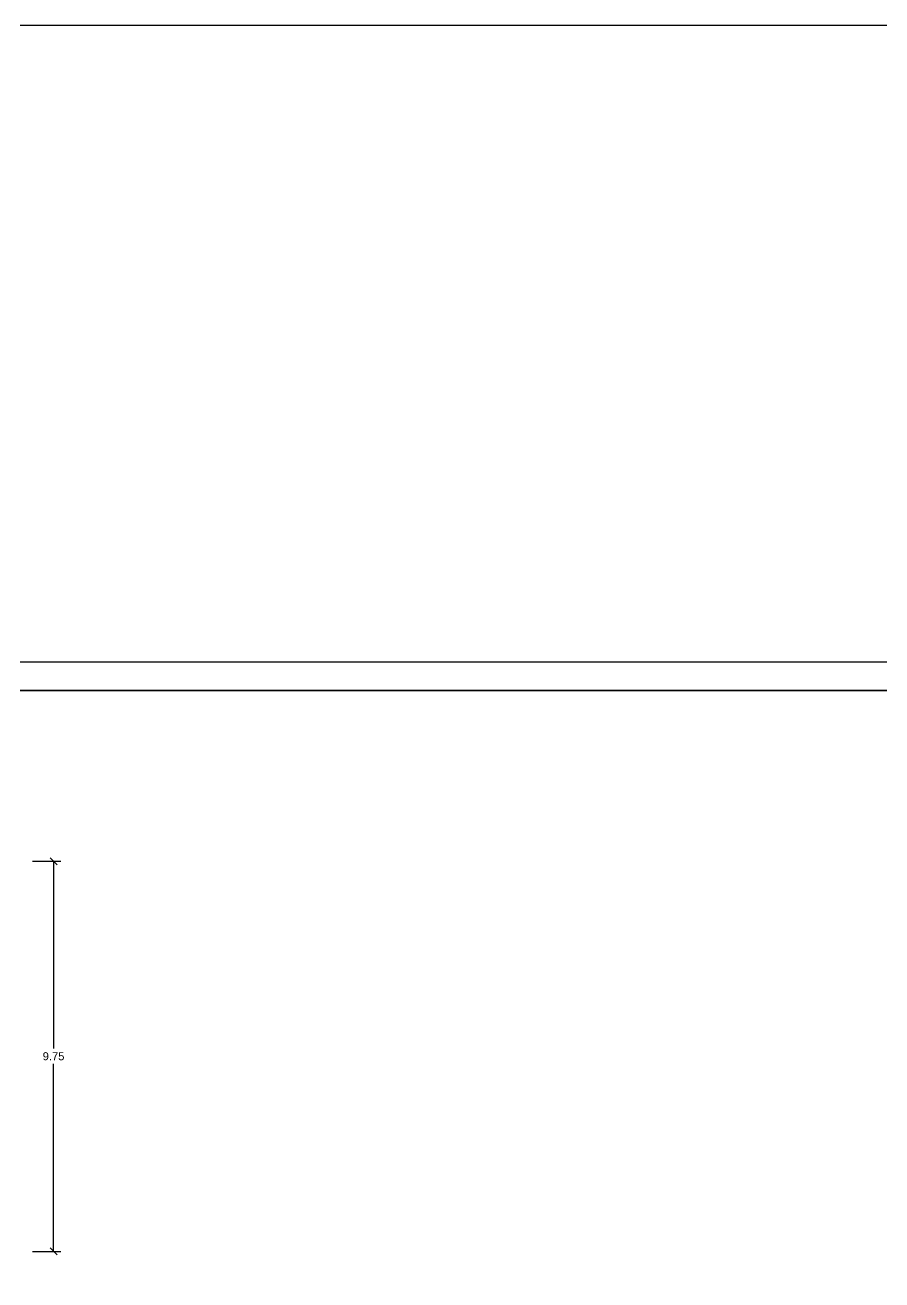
# Model space of a CAD drawing. Header units: metres. Extents: x 428 to 3974, y -4076 to 3914.
# Drawn here: x 1146.62 to 1168.04, y -379.26 to -347.9 of the extents above; entities that cross this region are included whole.
import ezdxf

# ---------------------------------------------------------------- set-up
doc = ezdxf.new("R2010")
doc.units = ezdxf.units.M
doc.header["$MEASUREMENT"] = 0
doc.header["$PDMODE"] = 2
for name, color, linetype in [('Frame', 7, 'Continuous'), ('trench', 7, 'Continuous'), ('window', 2, 'Continuous')]:
    doc.layers.add(name, color=color, linetype=linetype)
doc.styles.add('labor camp', font='arial.ttf')
doc.dimstyles.new('1@100', dxfattribs={"dimtxt": 0.2, "dimasz": 0.175, "dimexe": 0.18, "dimexo": 0.0625, "dimgap": 0.09, "dimtad": 0, "dimtih": 1, "dimtoh": 1, "dimzin": 0, "dimdsep": 46, "dimtxsty": 'labor camp', "dimblk": 'OBLIQUE', "dimcen": 0.09, "dimadec": 0, "dimazin": 0, "dimtfac": 1, "dimtofl": 0, "dimtmove": 1, "dimatfit": 3, "dimfxl": 0.525, "dimfxlon": 1, "dimtolj": 1, "dimtzin": 0, "dimarcsym": 0})

# ---------------------------------------------------------------- blocks, each defined once
blk = doc.blocks.new('_Oblique')
at = {"color": 0, "linetype": 'ByBlock', "lineweight": -2}
blk.add_line((-0.5, -0.5), (0.5, 0.5), dxfattribs=at)
blk = doc.blocks.new('*D187')
at = {"layer": 'Defpoints', "color": 0, "transparency": 16777216}
for p in [(1146.525, -368.792), (1146.525, -378.542), (1147.328, -378.542)]:
    blk.add_point(p, dxfattribs=at)
at = {"layer": 'window', "color": 0, "lineweight": -2, "transparency": 16777216}
for p, q in [((1146.803, -368.792), (1147.508, -368.792)), ((1147.328, -368.792), (1147.328, -373.475)), ((1147.328, -378.542), (1147.328, -373.859)), ((1146.803, -378.542), (1147.508, -378.542))]:
    blk.add_line(p, q, dxfattribs=at)
at = {"layer": 'window', "color": 0, "lineweight": -2, "transparency": 16777216, "xscale": 0.175, "yscale": 0.175, "zscale": 0.175}
for p, rotation in [((1147.328, -368.792), 90), ((1147.328, -378.542), 270)]:
    blk.add_blockref('_Oblique', p, dxfattribs=dict(at, rotation=rotation))
at = {"layer": 'window', "color": 0, "lineweight": 5, "transparency": 16777216, "insert": (1147.328, -373.667), "char_height": 0.2, "attachment_point": 5, "style": 'labor camp'}
blk.add_mtext('\\A1;9.75', dxfattribs=at)

msp = doc.modelspace()

# ---------------------------------------------------------------- linework, layer by layer
at = {"layer": 'Defpoints', "color": 3}
msp.add_lwpolyline([(1177.383, -393.516), (1177.383, -363.816), (1135.383, -363.816), (1135.383, -393.516)], close=True, dxfattribs=at)
at = {"layer": 'Frame', "color": 6, "linetype": 'Continuous', "lineweight": 35}
msp.add_line((1176.644, -364.528), (1136.183, -364.528), dxfattribs=at)
at = {"layer": 'trench'}
msp.add_lwpolyline([(942.934, -347.896), (1189.471, -347.896), (1189.471, -410.459), (942.934, -410.459)], close=True, dxfattribs=at)

# ---------------------------------------------------------------- dimensions: what is measured, and where the dimension line sits
at = {"layer": 'window', "color": 0, "lineweight": 5}
dim = msp.add_linear_dim(base=(1147.328, -378.542), p1=(1146.525, -368.792), p2=(1146.525, -378.542), angle=90, dimstyle='1@100', dxfattribs=at)
dim.commit()
dim.dimension.update_dxf_attribs({"geometry": '*D187', "text_midpoint": (1147.328, -373.667)})

doc.saveas('drawing.dxf')
